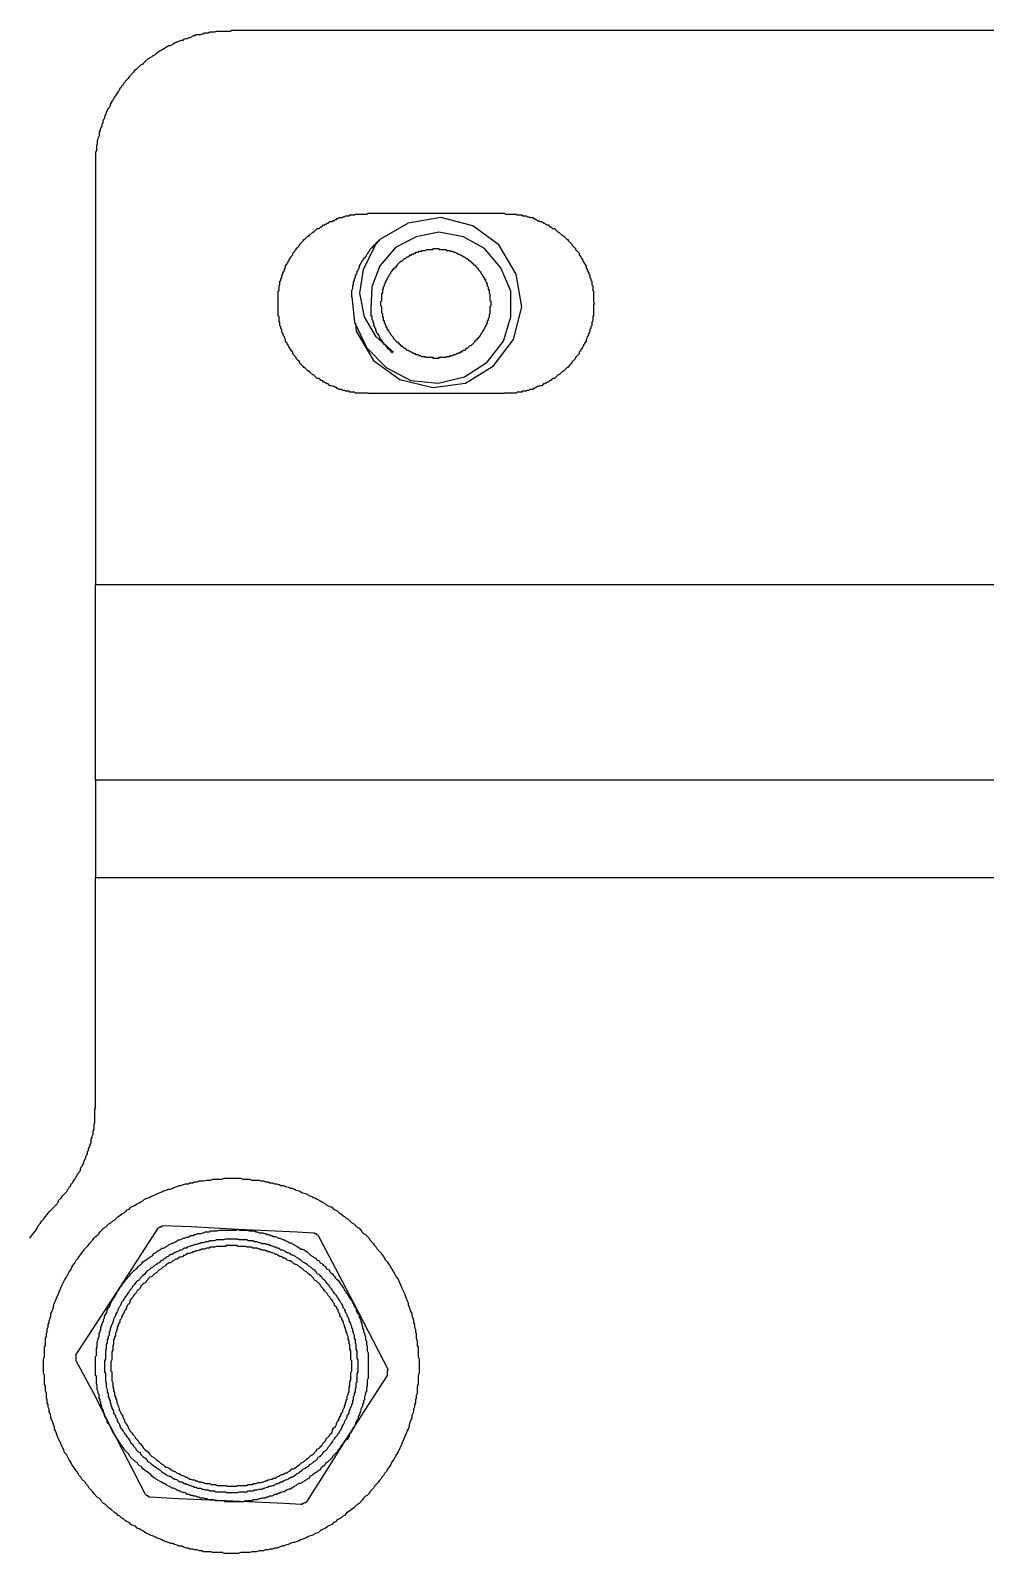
# Model space of a CAD drawing. Header units: inches. Extents: x 0 to 11, y 0.3 to 17.
# Drawn here: x 1.201 to 2.077, y 7.237 to 8.633 of the extents above; entities that cross this region are included whole.
import ezdxf

# ---------------------------------------------------------------- set-up
doc = ezdxf.new("R2010")
doc.units = ezdxf.units.IN
doc.header["$MEASUREMENT"] = 0
doc.layers.add('Layer 1', color=7, linetype='Continuous')

msp = doc.modelspace()

# ---------------------------------------------------------------- linework, layer by layer
at = {"layer": 'Layer 1', "color": 7, "lineweight": 25, "true_color": 0xffffff}
for points in [[(1.3858, 8.6333), (1.3842, 8.6325), (1.3717, 8.6325), (1.37, 8.6317), (1.3658, 8.6317), (1.3642, 8.6308), (1.3608, 8.6308), (1.3592, 8.63), (1.3583, 8.63), (1.3567, 8.6292), (1.3533, 8.6292), (1.3517, 8.6283), (1.3508, 8.6283), (1.3475, 8.6267), (1.3458, 8.6267), (1.345, 8.6258), (1.3433, 8.6258), (1.3417, 8.625), (1.3408, 8.6242), (1.3392, 8.6242), (1.3358, 8.6225), (1.335, 8.6225), (1.3333, 8.6217), (1.3317, 8.6208), (1.3308, 8.62), (1.3292, 8.6192), (1.3275, 8.6192), (1.3267, 8.6183), (1.325, 8.6175), (1.3242, 8.6167), (1.3225, 8.6158), (1.3208, 8.615), (1.32, 8.6142), (1.3183, 8.6133), (1.3175, 8.6125), (1.3158, 8.6117), (1.315, 8.6108), (1.3133, 8.61), (1.3125, 8.6092), (1.3108, 8.6083), (1.31, 8.6075), (1.3083, 8.6067), (1.3058, 8.6042), (1.305, 8.6033), (1.3042, 8.6025), (1.3025, 8.6017), (1.2983, 8.5975), (1.2967, 8.5967), (1.2958, 8.595), (1.2917, 8.5908), (1.2908, 8.5892), (1.29, 8.5883), (1.2867, 8.585), (1.2858, 8.5833), (1.285, 8.5825), (1.2842, 8.5808), (1.2833, 8.58), (1.2825, 8.5783), (1.2817, 8.5775), (1.2808, 8.5758), (1.28, 8.575), (1.2792, 8.5733), (1.2783, 8.5725), (1.2767, 8.5692), (1.2758, 8.5683), (1.275, 8.5667), (1.2742, 8.5658), (1.2742, 8.5642), (1.2733, 8.5625), (1.2725, 8.5617), (1.2708, 8.5583), (1.2708, 8.5575), (1.2692, 8.5542), (1.2692, 8.5525), (1.2683, 8.5517), (1.2675, 8.55), (1.2675, 8.5483), (1.2667, 8.5475), (1.2667, 8.5458), (1.265, 8.5425), (1.265, 8.5417), (1.2642, 8.54), (1.2642, 8.5367), (1.2633, 8.535), (1.2633, 8.5342), (1.2625, 8.5325), (1.2625, 8.5292), (1.2617, 8.5275), (1.2617, 8.5233), (1.2608, 8.5217), (1.2608, 8.5083)], [(2.5108, 8.6333), (1.3858, 8.6333)], [(1.2608, 8.5083), (1.2608, 8.125)], [(1.5108, 8.3008), (1.4992, 8.3008), (1.4983, 8.3017), (1.4942, 8.3017), (1.4933, 8.3025), (1.49, 8.3025), (1.4892, 8.3033), (1.4875, 8.3033), (1.4867, 8.3042), (1.4842, 8.3042), (1.4833, 8.305), (1.4825, 8.305), (1.4817, 8.3058), (1.4808, 8.3058), (1.48, 8.3067), (1.4792, 8.3067), (1.4775, 8.3075), (1.4758, 8.3075), (1.4742, 8.3092), (1.4733, 8.3092), (1.4725, 8.31), (1.4717, 8.31), (1.4708, 8.3108), (1.47, 8.3108), (1.4692, 8.3117), (1.4683, 8.3125), (1.4675, 8.3125), (1.4667, 8.3133), (1.4658, 8.3142), (1.4642, 8.3142), (1.4608, 8.3175), (1.46, 8.3175), (1.4575, 8.32), (1.4567, 8.3208), (1.4558, 8.3208), (1.4525, 8.3242), (1.4517, 8.3242), (1.4517, 8.325), (1.4483, 8.3283), (1.4483, 8.3292), (1.4475, 8.33), (1.4467, 8.3308), (1.445, 8.3325), (1.445, 8.3333), (1.4417, 8.3367), (1.4417, 8.3383), (1.44, 8.34), (1.44, 8.3408), (1.4383, 8.3425), (1.4383, 8.3433), (1.4375, 8.3442), (1.4375, 8.345), (1.4367, 8.3458), (1.4367, 8.3467), (1.4358, 8.3475), (1.435, 8.3483), (1.435, 8.35), (1.4342, 8.3517), (1.4342, 8.3525), (1.4333, 8.3533), (1.4333, 8.3542), (1.4325, 8.355), (1.4325, 8.3558), (1.4317, 8.3567), (1.4317, 8.3592), (1.4308, 8.36), (1.4308, 8.3617), (1.43, 8.3625), (1.43, 8.3658), (1.4292, 8.3667), (1.4292, 8.3708), (1.4283, 8.3717), (1.4283, 8.3942), (1.4292, 8.395), (1.4292, 8.3992), (1.43, 8.4), (1.43, 8.4033), (1.4308, 8.4042), (1.4308, 8.4058), (1.4317, 8.4067), (1.4317, 8.4092), (1.4325, 8.41), (1.4325, 8.4108), (1.4333, 8.4117), (1.4333, 8.4125), (1.4342, 8.4133), (1.4342, 8.4142), (1.435, 8.4158), (1.435, 8.4175), (1.4358, 8.4183), (1.4367, 8.4192), (1.4367, 8.42), (1.4375, 8.4208), (1.4375, 8.4217), (1.4383, 8.4225), (1.4383, 8.4233), (1.44, 8.425), (1.44, 8.4258), (1.4417, 8.4275), (1.4417, 8.4292), (1.445, 8.4325), (1.445, 8.4333), (1.4467, 8.435), (1.4475, 8.4358), (1.4483, 8.4367), (1.4483, 8.4375), (1.4517, 8.4408), (1.4517, 8.4417), (1.4525, 8.4417), (1.4558, 8.445), (1.4567, 8.445), (1.4575, 8.4458), (1.46, 8.4483), (1.4608, 8.4483), (1.4642, 8.4517), (1.4658, 8.4517), (1.4667, 8.4525), (1.4675, 8.4533), (1.4683, 8.4533), (1.47, 8.455), (1.4708, 8.455), (1.4717, 8.4558), (1.4725, 8.4558), (1.4733, 8.4567), (1.4742, 8.4567), (1.475, 8.4575), (1.4758, 8.4583), (1.4775, 8.4583), (1.4792, 8.4592), (1.48, 8.4592), (1.4808, 8.46), (1.4817, 8.46), (1.4825, 8.4608), (1.4833, 8.4608), (1.4842, 8.4617), (1.4867, 8.4617), (1.4875, 8.4625), (1.4892, 8.4625), (1.49, 8.4633), (1.4933, 8.4633), (1.4942, 8.4642), (1.4983, 8.4642), (1.4992, 8.465), (1.5092, 8.465), (1.5108, 8.4658)], [(1.5108, 8.4658), (1.6358, 8.4658)], [(1.6358, 8.4658), (1.6367, 8.465), (1.6467, 8.465), (1.6475, 8.4642), (1.6517, 8.4642), (1.6525, 8.4633), (1.6558, 8.4633), (1.6567, 8.4625), (1.6583, 8.4625), (1.6592, 8.4617), (1.6617, 8.4617), (1.6625, 8.4608), (1.6633, 8.4608), (1.6642, 8.46), (1.665, 8.46), (1.6658, 8.4592), (1.6667, 8.4592), (1.6683, 8.4583), (1.67, 8.4583), (1.6708, 8.4575), (1.6717, 8.4567), (1.6725, 8.4567), (1.6733, 8.4558), (1.6742, 8.4558), (1.675, 8.455), (1.6758, 8.455), (1.6775, 8.4533), (1.6783, 8.4533), (1.68, 8.4517), (1.6817, 8.4517), (1.685, 8.4483), (1.6858, 8.4483), (1.6867, 8.4475), (1.6892, 8.445), (1.69, 8.445), (1.6933, 8.4417), (1.6942, 8.4417), (1.6942, 8.4408), (1.6958, 8.4392), (1.6967, 8.4383), (1.6975, 8.4375), (1.6975, 8.4367), (1.7008, 8.4333), (1.7008, 8.4325), (1.7042, 8.4292), (1.7042, 8.4275), (1.7058, 8.4258), (1.7058, 8.425), (1.7067, 8.4242), (1.7075, 8.4233), (1.7075, 8.4225), (1.7083, 8.4217), (1.7083, 8.4208), (1.7092, 8.42), (1.7092, 8.4192), (1.7108, 8.4175), (1.7108, 8.4158), (1.7117, 8.4142), (1.7117, 8.4133), (1.7125, 8.4125), (1.7125, 8.4117), (1.7133, 8.4108), (1.7133, 8.41), (1.7142, 8.4092), (1.7142, 8.4067), (1.715, 8.4058), (1.715, 8.4042), (1.7158, 8.4033), (1.7158, 8.4), (1.7167, 8.3992), (1.7167, 8.395), (1.7175, 8.3942), (1.7175, 8.3842), (1.7183, 8.3833), (1.7175, 8.3817), (1.7175, 8.3717), (1.7167, 8.3708), (1.7167, 8.3667), (1.7158, 8.3658), (1.7158, 8.3625), (1.715, 8.3617), (1.715, 8.36), (1.7142, 8.3592), (1.7142, 8.3567), (1.7133, 8.3558), (1.7133, 8.355), (1.7125, 8.3542), (1.7125, 8.3533), (1.7117, 8.3525), (1.7117, 8.3517), (1.7108, 8.35), (1.7108, 8.3483), (1.7092, 8.3467), (1.7092, 8.3458), (1.7083, 8.345), (1.7083, 8.3442), (1.7075, 8.3433), (1.7075, 8.3425), (1.7067, 8.3417), (1.7058, 8.3408), (1.7058, 8.34), (1.7042, 8.3383), (1.7042, 8.3367), (1.7008, 8.3333), (1.7008, 8.3325), (1.6975, 8.3292), (1.6975, 8.3283), (1.6967, 8.3275), (1.6958, 8.3267), (1.6942, 8.325), (1.6942, 8.3242), (1.6933, 8.3242), (1.69, 8.3208), (1.6892, 8.3208), (1.6867, 8.3183), (1.6858, 8.3175), (1.685, 8.3175), (1.6817, 8.3142), (1.68, 8.3142), (1.6783, 8.3125), (1.6775, 8.3125), (1.6767, 8.3117), (1.6758, 8.3108), (1.675, 8.3108), (1.6742, 8.31), (1.6733, 8.31), (1.6725, 8.3092), (1.6717, 8.3092), (1.67, 8.3075), (1.6683, 8.3075), (1.6667, 8.3067), (1.6658, 8.3067), (1.665, 8.3058), (1.6642, 8.3058), (1.6633, 8.305), (1.6625, 8.305), (1.6617, 8.3042), (1.6592, 8.3042), (1.6583, 8.3033), (1.6567, 8.3033), (1.6558, 8.3025), (1.6525, 8.3025), (1.6517, 8.3017), (1.6475, 8.3017), (1.6467, 8.3008), (1.6358, 8.3008)], [(1.4992, 8.365), (1.5, 8.3575), (1.5158, 8.3308), (1.54, 8.3133), (1.57, 8.3058), (1.6, 8.31), (1.6258, 8.3258), (1.6442, 8.35), (1.6517, 8.38), (1.6467, 8.41), (1.6308, 8.4367), (1.6067, 8.4542), (1.5775, 8.4617), (1.5475, 8.4567), (1.5217, 8.4417)], [(1.4958, 8.3892), (1.4983, 8.3658), (1.5092, 8.3425), (1.5275, 8.3242), (1.55, 8.3125), (1.575, 8.31), (1.5992, 8.3158), (1.62, 8.3292), (1.635, 8.3483), (1.6417, 8.3708), (1.6417, 8.3942), (1.6325, 8.4158), (1.6175, 8.4333), (1.5983, 8.4442), (1.5758, 8.4483), (1.555, 8.4442), (1.5358, 8.4342), (1.5217, 8.4175), (1.5142, 8.3983), (1.5133, 8.3783)], [(1.4958, 8.3892), (1.4958, 8.395), (1.4967, 8.3967), (1.4967, 8.3992), (1.4975, 8.4), (1.4975, 8.4025), (1.4983, 8.4042), (1.4983, 8.4058), (1.4992, 8.4067), (1.4992, 8.4083), (1.5, 8.4092), (1.5, 8.41), (1.5008, 8.4108), (1.5008, 8.4125), (1.5017, 8.4133), (1.5017, 8.4142), (1.5025, 8.415), (1.5025, 8.4167), (1.5033, 8.4175), (1.5033, 8.4183), (1.5042, 8.4192), (1.5042, 8.42), (1.505, 8.4208), (1.505, 8.4217), (1.5067, 8.4233), (1.5067, 8.4242), (1.5083, 8.4258), (1.5092, 8.4267), (1.5092, 8.4275), (1.5108, 8.4292), (1.5108, 8.43), (1.5125, 8.4317), (1.5125, 8.4325), (1.5142, 8.4342), (1.515, 8.4342), (1.515, 8.435), (1.5167, 8.4367), (1.5175, 8.4375), (1.5192, 8.4392), (1.52, 8.44), (1.5208, 8.4408), (1.5217, 8.4408)], [(1.5342, 8.3383), (1.5183, 8.3525), (1.5075, 8.3708), (1.5033, 8.3925), (1.5067, 8.4142), (1.5175, 8.4367), (1.5217, 8.4417)], [(1.5708, 8.3333), (1.5633, 8.3333), (1.5633, 8.3342), (1.56, 8.3342), (1.5592, 8.335), (1.5575, 8.335), (1.5567, 8.3358), (1.555, 8.3358), (1.5542, 8.3367), (1.5533, 8.3367), (1.5525, 8.3375), (1.5517, 8.3375), (1.5508, 8.3383), (1.55, 8.3383), (1.5492, 8.3392), (1.5483, 8.3392), (1.5475, 8.34), (1.5467, 8.34), (1.545, 8.3417), (1.5442, 8.3417), (1.5425, 8.3433), (1.5417, 8.3433), (1.5417, 8.3442), (1.5408, 8.3442), (1.5408, 8.345), (1.54, 8.345), (1.54, 8.3458), (1.5392, 8.3458), (1.5392, 8.3467), (1.5383, 8.3467), (1.5383, 8.3475), (1.5375, 8.3475), (1.5342, 8.3508), (1.5342, 8.3517), (1.5325, 8.3533), (1.5317, 8.3542), (1.5317, 8.355), (1.53, 8.3567), (1.53, 8.3575), (1.5292, 8.3583), (1.5292, 8.3592), (1.5283, 8.3592), (1.5283, 8.3608), (1.5275, 8.3608), (1.5275, 8.3625), (1.5267, 8.3633), (1.5267, 8.3642), (1.5258, 8.365), (1.5258, 8.3667), (1.525, 8.3675), (1.525, 8.37), (1.5242, 8.37), (1.5242, 8.3733), (1.5233, 8.3742), (1.5233, 8.38), (1.5225, 8.3808), (1.5225, 8.385), (1.5233, 8.3858), (1.5233, 8.3925), (1.5242, 8.3925), (1.5242, 8.3958), (1.525, 8.3967), (1.525, 8.3983), (1.5258, 8.3992), (1.5258, 8.4008), (1.5267, 8.4017), (1.5267, 8.4025), (1.5275, 8.4033), (1.5275, 8.4042), (1.5283, 8.405), (1.5283, 8.4058), (1.5292, 8.4067), (1.5292, 8.4075), (1.53, 8.4083), (1.53, 8.4092), (1.5317, 8.4108), (1.5317, 8.4117), (1.5333, 8.4133), (1.5333, 8.4142), (1.5342, 8.4142), (1.5342, 8.415), (1.535, 8.415), (1.535, 8.4158), (1.5358, 8.4158), (1.5358, 8.4167), (1.5367, 8.4167), (1.5367, 8.4175), (1.5375, 8.4175), (1.5375, 8.4183), (1.54, 8.4208), (1.5408, 8.4217), (1.5417, 8.4217), (1.5442, 8.4242), (1.545, 8.4242), (1.5467, 8.4258), (1.5475, 8.4258), (1.5483, 8.4267), (1.5492, 8.4267), (1.5492, 8.4275), (1.5508, 8.4275), (1.5508, 8.4283), (1.5525, 8.4283), (1.5533, 8.4292), (1.5542, 8.4292), (1.555, 8.43), (1.5567, 8.43), (1.5575, 8.4308), (1.56, 8.4308), (1.56, 8.4317), (1.5633, 8.4317), (1.5642, 8.4325), (1.57, 8.4325), (1.5708, 8.4333), (1.5758, 8.4333), (1.5758, 8.4325), (1.5825, 8.4325), (1.5825, 8.4317), (1.5858, 8.4317), (1.5867, 8.4308), (1.5883, 8.4308), (1.5892, 8.43), (1.5908, 8.43), (1.5917, 8.4292), (1.5925, 8.4292), (1.5933, 8.4283), (1.5942, 8.4283), (1.595, 8.4275), (1.5958, 8.4275), (1.5967, 8.4267), (1.5975, 8.4267), (1.5983, 8.4258), (1.5992, 8.4258), (1.6008, 8.4242), (1.6017, 8.4242), (1.6025, 8.4233), (1.6033, 8.4225), (1.6042, 8.4225), (1.6042, 8.4217), (1.605, 8.4217), (1.605, 8.4208), (1.6058, 8.4208), (1.6058, 8.42), (1.6067, 8.42), (1.6067, 8.4192), (1.6075, 8.4192), (1.6075, 8.4183), (1.6083, 8.4183), (1.61, 8.4167), (1.6108, 8.4158), (1.6117, 8.415), (1.6117, 8.4142), (1.6125, 8.4133), (1.6133, 8.4125), (1.6142, 8.4117), (1.6142, 8.4108), (1.6158, 8.4092), (1.6158, 8.4083), (1.6167, 8.4075), (1.6167, 8.4067), (1.6175, 8.4067), (1.6175, 8.405), (1.6183, 8.405), (1.6183, 8.4033), (1.6192, 8.4025), (1.6192, 8.4017), (1.62, 8.4008), (1.62, 8.3992), (1.6208, 8.3983), (1.6208, 8.3958), (1.6217, 8.3958), (1.6217, 8.3925), (1.6225, 8.3917), (1.6225, 8.3858), (1.6233, 8.385), (1.6233, 8.3808), (1.6225, 8.38), (1.6225, 8.3733), (1.6217, 8.3733), (1.6217, 8.37), (1.6208, 8.3692), (1.6208, 8.3675), (1.62, 8.3667), (1.62, 8.365), (1.6192, 8.3642), (1.6192, 8.3633), (1.6183, 8.3625), (1.6183, 8.3617), (1.6175, 8.3608), (1.6175, 8.36), (1.6167, 8.3592), (1.6167, 8.3583), (1.6158, 8.3575), (1.6158, 8.3567), (1.6142, 8.355), (1.6142, 8.3542), (1.6133, 8.3533), (1.6125, 8.3525), (1.6125, 8.3517), (1.6117, 8.3517), (1.6117, 8.3508), (1.6108, 8.3508), (1.6108, 8.35), (1.61, 8.35), (1.61, 8.3492), (1.6092, 8.3492), (1.6092, 8.3483), (1.6083, 8.3483), (1.6083, 8.3475), (1.605, 8.3442), (1.6042, 8.3442), (1.6033, 8.3433), (1.6025, 8.3425), (1.6017, 8.3417), (1.6008, 8.3417), (1.5992, 8.34), (1.5983, 8.34), (1.5975, 8.3392), (1.5967, 8.3392), (1.5967, 8.3383), (1.595, 8.3383), (1.595, 8.3375), (1.5933, 8.3375), (1.5925, 8.3367), (1.5917, 8.3367), (1.5908, 8.3358), (1.5892, 8.3358), (1.5883, 8.335), (1.5858, 8.335), (1.5858, 8.3342), (1.5825, 8.3342), (1.5817, 8.3333), (1.5758, 8.3333), (1.575, 8.3325), (1.5708, 8.3325), (1.57, 8.3333)], [(1.5133, 8.3783), (1.5133, 8.3717), (1.5142, 8.3717), (1.5142, 8.3683), (1.515, 8.3675), (1.515, 8.3658), (1.5158, 8.365), (1.5158, 8.3625), (1.5167, 8.3625), (1.5167, 8.3608), (1.5175, 8.36), (1.5175, 8.3583), (1.5183, 8.3583), (1.5183, 8.3567), (1.5192, 8.3558), (1.5192, 8.355), (1.52, 8.355), (1.52, 8.3542), (1.5208, 8.3533), (1.5208, 8.3525), (1.5217, 8.3517), (1.5217, 8.3508), (1.5233, 8.3492), (1.5233, 8.3483), (1.525, 8.3467), (1.525, 8.3458), (1.5258, 8.3458), (1.5267, 8.345), (1.5267, 8.3442), (1.5283, 8.3425), (1.5283, 8.3417), (1.5292, 8.3417), (1.53, 8.3408), (1.5333, 8.3375)], [(1.5108, 8.3008), (1.6358, 8.3008)], [(2.6358, 8.125), (1.2608, 8.125)], [(1.2608, 7.9458), (1.2608, 8.125)], [(2.6358, 7.9458), (1.2608, 7.9458)], [(1.2608, 7.9458), (1.2608, 7.8567)], [(1.2608, 7.8567), (2.6667, 7.8567)], [(1.2608, 7.6458), (1.2608, 7.8567)], [(1.2608, 7.6458), (1.26, 7.6442), (1.26, 7.6317), (1.2592, 7.63), (1.2592, 7.6258), (1.2583, 7.6242), (1.2583, 7.6208), (1.2575, 7.6192), (1.2575, 7.6183), (1.2567, 7.6167), (1.2567, 7.6133), (1.2558, 7.6117), (1.2558, 7.6108), (1.2542, 7.6075), (1.2542, 7.6058), (1.2533, 7.605), (1.2533, 7.6033), (1.2525, 7.6017), (1.2517, 7.6008), (1.2517, 7.5992), (1.25, 7.5958), (1.25, 7.595), (1.2483, 7.5917), (1.2475, 7.5908), (1.2467, 7.5892), (1.2467, 7.5875), (1.2458, 7.5867), (1.245, 7.585), (1.2442, 7.5842), (1.2425, 7.5808), (1.2417, 7.58), (1.2408, 7.5783), (1.24, 7.5775), (1.2392, 7.5758), (1.2383, 7.575), (1.2375, 7.5733), (1.2367, 7.5725), (1.2358, 7.5708), (1.235, 7.57), (1.2342, 7.5683), (1.23, 7.5642), (1.2292, 7.5625), (1.2283, 7.5617), (1.2267, 7.56), (1.2267, 7.5592)], [(1.3775, 7.2375), (1.3683, 7.2375), (1.3667, 7.2383), (1.36, 7.2383), (1.3583, 7.2392), (1.3558, 7.2392), (1.3542, 7.24), (1.3517, 7.24), (1.35, 7.2408), (1.3475, 7.2408), (1.3458, 7.2417), (1.3442, 7.2417), (1.3417, 7.2425), (1.34, 7.2433), (1.3375, 7.2433), (1.3358, 7.2442), (1.3333, 7.245), (1.3317, 7.2458), (1.33, 7.2458), (1.3275, 7.2467), (1.3258, 7.2475), (1.3233, 7.2483), (1.3217, 7.2492), (1.32, 7.25), (1.3175, 7.2508), (1.3158, 7.2517), (1.3142, 7.2525), (1.3117, 7.2533), (1.31, 7.2542), (1.3067, 7.2558), (1.3042, 7.2575), (1.3025, 7.2583), (1.3008, 7.2592), (1.2992, 7.26), (1.2975, 7.2617), (1.295, 7.2625), (1.2933, 7.2633), (1.2917, 7.265), (1.29, 7.2658), (1.2883, 7.2667), (1.2867, 7.2683), (1.285, 7.2692), (1.2833, 7.2708), (1.2817, 7.2717), (1.28, 7.2733), (1.2783, 7.2742), (1.275, 7.2775), (1.2733, 7.2783), (1.27, 7.2817), (1.2683, 7.2825), (1.2667, 7.2842), (1.2658, 7.2858), (1.2642, 7.2875), (1.2625, 7.2883), (1.2592, 7.2917), (1.2583, 7.2933), (1.255, 7.2967), (1.2542, 7.2983), (1.2525, 7.3), (1.2517, 7.3017), (1.2483, 7.305), (1.2475, 7.3067), (1.2458, 7.3083), (1.2442, 7.3117), (1.2425, 7.3133), (1.2417, 7.315), (1.24, 7.3167), (1.2383, 7.32), (1.2367, 7.3225), (1.2342, 7.3275), (1.2325, 7.3292), (1.2317, 7.3317), (1.23, 7.335), (1.2292, 7.3375), (1.2267, 7.3425), (1.2258, 7.345), (1.225, 7.3467), (1.2242, 7.3492), (1.2233, 7.3508), (1.2233, 7.3525), (1.2225, 7.355), (1.2217, 7.3567), (1.2208, 7.3592), (1.22, 7.3608), (1.22, 7.3625), (1.2192, 7.365), (1.2183, 7.3667), (1.2183, 7.3692), (1.2175, 7.3708), (1.2175, 7.3733), (1.2167, 7.375), (1.2167, 7.3775), (1.2158, 7.3792), (1.2158, 7.3833), (1.215, 7.3858), (1.215, 7.39), (1.2142, 7.3917), (1.2142, 7.4), (1.2133, 7.4025), (1.2133, 7.415), (1.2142, 7.4175), (1.2142, 7.4258), (1.215, 7.4275), (1.215, 7.4342), (1.2158, 7.4358), (1.2158, 7.4383), (1.2167, 7.44), (1.2167, 7.4425), (1.2175, 7.4442), (1.2175, 7.4467), (1.2183, 7.4483), (1.2183, 7.45), (1.2192, 7.4525), (1.22, 7.4542), (1.22, 7.4567), (1.2208, 7.4583), (1.2217, 7.4608), (1.2225, 7.4625), (1.2225, 7.4642), (1.2233, 7.4667), (1.2242, 7.4683), (1.225, 7.4708), (1.2267, 7.4742), (1.2275, 7.4767), (1.2292, 7.48), (1.23, 7.4825), (1.2325, 7.4875), (1.2342, 7.49), (1.2367, 7.495), (1.2383, 7.4967), (1.2392, 7.4992), (1.24, 7.5008), (1.2417, 7.5025), (1.2433, 7.5058), (1.245, 7.5075), (1.2458, 7.5092), (1.2475, 7.5108), (1.2483, 7.5125), (1.25, 7.5142), (1.2508, 7.5158), (1.2542, 7.5192), (1.255, 7.5208), (1.2583, 7.5242), (1.2592, 7.5258), (1.2608, 7.5275), (1.2625, 7.5283), (1.2642, 7.53), (1.265, 7.5317), (1.2683, 7.535), (1.27, 7.5358), (1.2733, 7.5392), (1.275, 7.54), (1.2767, 7.5417), (1.2783, 7.5425), (1.28, 7.5442), (1.2817, 7.5458), (1.2833, 7.5467), (1.285, 7.5483), (1.2883, 7.55), (1.29, 7.5517), (1.2917, 7.5525), (1.2933, 7.5542), (1.2967, 7.5558), (1.2992, 7.5575), (1.3008, 7.5583), (1.3025, 7.5592), (1.3042, 7.56), (1.3058, 7.5617), (1.3083, 7.5625), (1.31, 7.5633), (1.3117, 7.5642), (1.3142, 7.565), (1.3192, 7.5675), (1.3217, 7.5683), (1.3233, 7.5692), (1.3258, 7.57), (1.3275, 7.5708), (1.3292, 7.5708), (1.3317, 7.5717), (1.3333, 7.5725), (1.3358, 7.5733), (1.3375, 7.5742), (1.3392, 7.5742), (1.3417, 7.575), (1.3433, 7.5758), (1.3458, 7.5758), (1.3475, 7.5767), (1.35, 7.5767), (1.3517, 7.5775), (1.3542, 7.5775), (1.3558, 7.5783), (1.36, 7.5783), (1.3625, 7.5792), (1.3667, 7.5792), (1.3683, 7.58), (1.3767, 7.58), (1.3792, 7.5808), (1.3942, 7.5808), (1.3958, 7.58), (1.4025, 7.58), (1.4042, 7.5792), (1.4108, 7.5792), (1.4125, 7.5783), (1.415, 7.5783), (1.4167, 7.5775), (1.4192, 7.5775), (1.4208, 7.5767), (1.4233, 7.5767), (1.425, 7.5758), (1.4267, 7.5758), (1.4292, 7.575), (1.4308, 7.5742), (1.4333, 7.5742), (1.435, 7.5733), (1.4375, 7.5725), (1.4392, 7.5717), (1.4408, 7.5717), (1.4433, 7.5708), (1.445, 7.57), (1.4475, 7.5692), (1.4508, 7.5675), (1.4533, 7.5667), (1.4567, 7.565), (1.4592, 7.5642), (1.4608, 7.5633), (1.4625, 7.5625), (1.4642, 7.5617), (1.4667, 7.56), (1.4683, 7.5592), (1.4717, 7.5575), (1.4733, 7.5558), (1.4758, 7.555), (1.4775, 7.5542), (1.4792, 7.5525), (1.4825, 7.5508), (1.4842, 7.5492), (1.4858, 7.5483), (1.4875, 7.5467), (1.4892, 7.5458), (1.4908, 7.5442), (1.4925, 7.5433), (1.4942, 7.5417), (1.4958, 7.54), (1.4975, 7.5392), (1.5008, 7.5358), (1.5025, 7.535), (1.5042, 7.5333), (1.505, 7.5317), (1.5067, 7.53), (1.5083, 7.5292), (1.5117, 7.5258), (1.5125, 7.5242), (1.5158, 7.5208), (1.5167, 7.5192), (1.5183, 7.5175), (1.5192, 7.5158), (1.5225, 7.5125), (1.5233, 7.5108), (1.525, 7.5092), (1.5267, 7.5058), (1.5283, 7.5042), (1.5292, 7.5025), (1.5308, 7.5008), (1.5325, 7.4975), (1.5342, 7.495), (1.5367, 7.49), (1.5383, 7.4883), (1.5392, 7.4858), (1.5408, 7.4825), (1.5417, 7.48), (1.5442, 7.475), (1.545, 7.4725), (1.5458, 7.4708), (1.5467, 7.4683), (1.5475, 7.4667), (1.5475, 7.465), (1.5483, 7.4625), (1.5492, 7.4608), (1.55, 7.4583), (1.5508, 7.4567), (1.5508, 7.455), (1.5517, 7.4525), (1.5525, 7.4508), (1.5525, 7.4483), (1.5533, 7.4467), (1.5533, 7.4442), (1.5542, 7.4425), (1.5542, 7.44), (1.555, 7.4383), (1.555, 7.4342), (1.5558, 7.4317), (1.5558, 7.4275), (1.5567, 7.4258), (1.5567, 7.4175), (1.5575, 7.415), (1.5575, 7.4025), (1.5567, 7.4), (1.5567, 7.3917), (1.5558, 7.39), (1.5558, 7.3833), (1.555, 7.3817), (1.555, 7.3792), (1.5542, 7.3775), (1.5542, 7.375), (1.5533, 7.3733), (1.5533, 7.3708), (1.5525, 7.3692), (1.5525, 7.3675), (1.5517, 7.365), (1.5508, 7.3633), (1.5508, 7.3608), (1.55, 7.3592), (1.5492, 7.3567), (1.5483, 7.355), (1.5483, 7.3533), (1.5475, 7.3508), (1.5467, 7.3492), (1.5458, 7.3467), (1.5442, 7.3433), (1.5433, 7.3408), (1.5417, 7.3375), (1.5408, 7.335), (1.54, 7.3333), (1.5383, 7.33), (1.5367, 7.3275), (1.5342, 7.3225), (1.5325, 7.3208), (1.5317, 7.3183), (1.5308, 7.3167), (1.5292, 7.315), (1.5275, 7.3117), (1.5258, 7.31), (1.525, 7.3083), (1.5233, 7.3067), (1.5225, 7.305), (1.5208, 7.3033), (1.52, 7.3017), (1.5167, 7.2983), (1.5158, 7.2967), (1.5125, 7.2933), (1.5117, 7.2917), (1.51, 7.29), (1.5083, 7.2892), (1.5067, 7.2875), (1.5058, 7.2858), (1.5025, 7.2825), (1.5008, 7.2817), (1.4975, 7.2783), (1.4958, 7.2775), (1.4942, 7.2758), (1.4925, 7.275), (1.4908, 7.2733), (1.4892, 7.2717), (1.4875, 7.2708), (1.4858, 7.2692), (1.4825, 7.2675), (1.4808, 7.2658), (1.4792, 7.265), (1.4775, 7.2633), (1.4742, 7.2617), (1.4717, 7.26), (1.4683, 7.2583), (1.4667, 7.2575), (1.465, 7.2558), (1.4625, 7.255), (1.4592, 7.2533), (1.4567, 7.2525), (1.455, 7.2517), (1.4533, 7.2508), (1.4517, 7.25), (1.4492, 7.2492), (1.4475, 7.2483), (1.445, 7.2475), (1.4433, 7.2467), (1.4417, 7.2467), (1.4392, 7.2458), (1.4375, 7.245), (1.435, 7.2442), (1.4333, 7.2433), (1.4317, 7.2433), (1.4292, 7.2425), (1.4275, 7.2417), (1.425, 7.2417), (1.4233, 7.2408), (1.4208, 7.2408), (1.4192, 7.24), (1.4167, 7.24), (1.415, 7.2392), (1.4108, 7.2392), (1.4083, 7.2383), (1.4042, 7.2383), (1.4025, 7.2375), (1.3942, 7.2375), (1.3917, 7.2367), (1.3792, 7.2367), (1.3767, 7.2375)], [(1.2008, 7.5258), (1.2042, 7.5308), (1.2058, 7.5325), (1.2075, 7.535), (1.2083, 7.5375), (1.21, 7.5392), (1.2117, 7.5417), (1.2133, 7.5433), (1.215, 7.5458), (1.2167, 7.5475), (1.2183, 7.55), (1.2258, 7.5575), (1.2267, 7.5592)], [(1.2808, 7.4767), (1.3, 7.5067), (1.3183, 7.535), (1.3192, 7.5358), (1.32, 7.5358), (1.3208, 7.5367), (1.3217, 7.5367), (1.3225, 7.5375), (1.3483, 7.5367), (1.3917, 7.5342)], [(1.2808, 7.4767), (1.2817, 7.4775), (1.2825, 7.4792), (1.2833, 7.48), (1.2842, 7.4817), (1.285, 7.4825), (1.2858, 7.4842), (1.2875, 7.4858), (1.2883, 7.4875), (1.2925, 7.4917), (1.2933, 7.4933), (1.2975, 7.4975), (1.2992, 7.4983), (1.3, 7.5), (1.3008, 7.5008), (1.3025, 7.5017), (1.3033, 7.5025), (1.3042, 7.5042), (1.3058, 7.505), (1.3067, 7.5058), (1.3083, 7.5067), (1.3092, 7.5075), (1.3108, 7.5083), (1.3117, 7.5092), (1.3133, 7.51), (1.3142, 7.5117), (1.3158, 7.5125), (1.3167, 7.5133), (1.3183, 7.5142), (1.3192, 7.515), (1.3208, 7.5158), (1.3217, 7.5167), (1.3233, 7.5167), (1.325, 7.5175), (1.3258, 7.5183), (1.3275, 7.5192), (1.3283, 7.52), (1.33, 7.5208), (1.3317, 7.5217), (1.3325, 7.5217), (1.3342, 7.5225), (1.3358, 7.5233), (1.3367, 7.5242), (1.3383, 7.5242), (1.3417, 7.5258), (1.3425, 7.5258), (1.3442, 7.5267), (1.3458, 7.5267), (1.3467, 7.5275), (1.3483, 7.5283), (1.35, 7.5283), (1.3517, 7.5292), (1.3533, 7.5292), (1.3542, 7.53), (1.3575, 7.53), (1.3592, 7.5308), (1.36, 7.5308), (1.3617, 7.5317), (1.365, 7.5317), (1.3667, 7.5325), (1.3725, 7.5325), (1.3742, 7.5333), (1.3908, 7.5333)], [(1.3917, 7.5342), (1.4458, 7.5317), (1.4608, 7.5308)], [(1.3917, 7.5342), (1.3925, 7.5333), (1.4008, 7.5333), (1.4017, 7.5325), (1.4067, 7.5325), (1.4083, 7.5317), (1.4092, 7.5317), (1.4108, 7.5308), (1.4142, 7.5308), (1.4158, 7.53), (1.4167, 7.53), (1.4183, 7.5292), (1.42, 7.5292), (1.4217, 7.5283), (1.4225, 7.5283), (1.4242, 7.5275), (1.4258, 7.5275), (1.4275, 7.5267), (1.4283, 7.5258), (1.43, 7.5258), (1.4333, 7.5242), (1.4342, 7.5242), (1.4358, 7.5233), (1.4375, 7.5225), (1.4383, 7.5217), (1.44, 7.5217), (1.4417, 7.5208), (1.4425, 7.52), (1.4458, 7.5183), (1.4467, 7.5175), (1.4483, 7.5167), (1.4492, 7.5158), (1.4508, 7.5158), (1.4525, 7.515), (1.4533, 7.5142), (1.455, 7.5133), (1.4583, 7.51), (1.46, 7.5092), (1.4608, 7.5083), (1.4625, 7.5075), (1.4642, 7.5058), (1.4658, 7.505), (1.4667, 7.5033), (1.4683, 7.5025), (1.4692, 7.5017), (1.47, 7.5008), (1.4717, 7.5), (1.4725, 7.4983), (1.4733, 7.4975), (1.475, 7.4967), (1.4758, 7.495), (1.4767, 7.4942), (1.4783, 7.4933), (1.4792, 7.4917), (1.48, 7.4908), (1.4808, 7.4892), (1.4817, 7.4883), (1.4833, 7.4875), (1.4842, 7.4858), (1.485, 7.485), (1.4858, 7.4833), (1.4867, 7.4825), (1.4875, 7.4808), (1.4883, 7.48), (1.4892, 7.4783), (1.49, 7.4775), (1.4908, 7.4758), (1.4917, 7.475), (1.4933, 7.4717), (1.4942, 7.4708), (1.495, 7.4692), (1.4958, 7.4683), (1.4967, 7.4667), (1.4967, 7.4658)], [(1.4608, 7.5308), (1.4617, 7.5308), (1.4617, 7.53), (1.4633, 7.53), (1.4633, 7.5292), (1.4642, 7.5292), (1.465, 7.5283)], [(1.465, 7.5283), (1.4975, 7.4667)], [(1.3917, 7.525), (1.38, 7.525), (1.3783, 7.5242), (1.3717, 7.5242), (1.37, 7.5233), (1.3658, 7.5233), (1.3642, 7.5225), (1.3617, 7.5225), (1.36, 7.5217), (1.3575, 7.5217), (1.3558, 7.5208), (1.355, 7.5208), (1.3533, 7.52), (1.3517, 7.52), (1.3508, 7.5192), (1.3492, 7.5192), (1.3475, 7.5183), (1.3467, 7.5183), (1.345, 7.5175), (1.3442, 7.5167), (1.3425, 7.5167), (1.3408, 7.5158), (1.34, 7.515), (1.3383, 7.515), (1.3375, 7.5142), (1.3358, 7.5133), (1.335, 7.5133), (1.3333, 7.5125), (1.3325, 7.5117), (1.3308, 7.5108), (1.33, 7.5108), (1.3283, 7.51), (1.3275, 7.5092), (1.3258, 7.5083), (1.325, 7.5075), (1.3233, 7.5067), (1.3225, 7.5058), (1.3208, 7.505), (1.3192, 7.5033), (1.3175, 7.5025), (1.3167, 7.5017), (1.315, 7.5008), (1.3142, 7.5), (1.3133, 7.4992), (1.3117, 7.4983), (1.3108, 7.4975), (1.31, 7.4967), (1.3083, 7.4958), (1.3067, 7.4942), (1.3058, 7.4925), (1.3042, 7.4917), (1.3017, 7.4892), (1.3008, 7.4875), (1.2992, 7.4867), (1.2975, 7.485), (1.2967, 7.4833), (1.295, 7.4817), (1.2942, 7.48), (1.2933, 7.4792), (1.2925, 7.4783), (1.2917, 7.4767), (1.2908, 7.4758), (1.29, 7.4742), (1.2883, 7.4725), (1.2875, 7.4708), (1.2867, 7.47), (1.2858, 7.4683), (1.285, 7.4675), (1.2842, 7.4658), (1.2842, 7.465), (1.2833, 7.4633), (1.2825, 7.4625), (1.2817, 7.4608), (1.2817, 7.46), (1.2808, 7.4583), (1.28, 7.4575), (1.2792, 7.4558), (1.2792, 7.4542), (1.2783, 7.4533), (1.2775, 7.4517), (1.2775, 7.4508), (1.2767, 7.4492), (1.2767, 7.4483), (1.275, 7.445), (1.275, 7.4442), (1.2742, 7.4425), (1.2742, 7.4408), (1.2733, 7.44), (1.2733, 7.4367), (1.2725, 7.4358), (1.2725, 7.4342), (1.2717, 7.4325), (1.2717, 7.43), (1.2708, 7.4283), (1.2708, 7.4242), (1.27, 7.4233), (1.27, 7.415), (1.2692, 7.4133), (1.2692, 7.4033), (1.27, 7.4017), (1.27, 7.395), (1.2708, 7.3933), (1.2708, 7.3892), (1.2717, 7.3875), (1.2717, 7.385), (1.2725, 7.3833), (1.2725, 7.3808), (1.2733, 7.3792), (1.2733, 7.3783), (1.2742, 7.3767), (1.2742, 7.375), (1.275, 7.3742), (1.275, 7.3725), (1.2758, 7.3708), (1.2758, 7.37), (1.2767, 7.3683), (1.2775, 7.3675), (1.2775, 7.3658), (1.2783, 7.3642), (1.2792, 7.3633), (1.2792, 7.3617), (1.28, 7.3608), (1.2808, 7.3592), (1.2808, 7.3583), (1.2817, 7.3567), (1.2825, 7.3558), (1.2833, 7.3542), (1.2833, 7.3533), (1.2842, 7.3517), (1.285, 7.3508), (1.2858, 7.3492), (1.2867, 7.3483), (1.2875, 7.3467), (1.2883, 7.3458), (1.2892, 7.3442), (1.29, 7.3433), (1.2908, 7.3425), (1.2917, 7.3408), (1.2925, 7.34), (1.2933, 7.3383), (1.295, 7.3367), (1.2958, 7.335), (1.2967, 7.3342), (1.2975, 7.3333), (1.2983, 7.3317), (1.3, 7.33), (1.3017, 7.3292), (1.3025, 7.3275), (1.305, 7.325), (1.3067, 7.3242), (1.3075, 7.3225), (1.3092, 7.3208), (1.3108, 7.32), (1.3117, 7.3192), (1.3125, 7.3183), (1.3142, 7.3175), (1.3158, 7.3158), (1.3175, 7.315), (1.3183, 7.3142), (1.32, 7.3133), (1.3208, 7.3125), (1.3217, 7.3117), (1.3233, 7.3108), (1.3242, 7.31), (1.3258, 7.3092), (1.3267, 7.3083), (1.3283, 7.3075), (1.3292, 7.3075), (1.3308, 7.3067), (1.3317, 7.3058), (1.3333, 7.305), (1.3342, 7.305), (1.3358, 7.3042), (1.3367, 7.3033), (1.3383, 7.3025), (1.34, 7.3025), (1.3408, 7.3017), (1.3425, 7.3008), (1.3433, 7.3008), (1.345, 7.3), (1.3458, 7.3), (1.3492, 7.2983), (1.35, 7.2983), (1.3517, 7.2975), (1.3533, 7.2975), (1.3542, 7.2967), (1.3575, 7.2967), (1.3583, 7.2958), (1.36, 7.2958), (1.3617, 7.295), (1.3642, 7.295), (1.3658, 7.2942), (1.37, 7.2942), (1.3708, 7.2933), (1.38, 7.2933), (1.3808, 7.2925), (1.3908, 7.2925), (1.3925, 7.2933), (1.3992, 7.2933), (1.4008, 7.2942), (1.405, 7.2942), (1.4067, 7.295), (1.4092, 7.295), (1.4108, 7.2958), (1.4133, 7.2958), (1.415, 7.2967), (1.4158, 7.2967), (1.4175, 7.2975), (1.4192, 7.2975), (1.42, 7.2983), (1.4217, 7.2983), (1.4233, 7.2992), (1.4242, 7.2992), (1.4258, 7.3), (1.4267, 7.3008), (1.4283, 7.3008), (1.43, 7.3017), (1.4308, 7.3025), (1.4325, 7.3025), (1.4333, 7.3033), (1.435, 7.3042), (1.4358, 7.3042), (1.4375, 7.305), (1.4383, 7.3058), (1.44, 7.3067), (1.4408, 7.3067), (1.4425, 7.3075), (1.4433, 7.3083), (1.445, 7.3092), (1.4458, 7.31), (1.4475, 7.3108), (1.4483, 7.3117), (1.45, 7.3125), (1.4508, 7.3133), (1.4517, 7.3142), (1.4533, 7.315), (1.4542, 7.3158), (1.4558, 7.3167), (1.4567, 7.3175), (1.4575, 7.3183), (1.4592, 7.3192), (1.4608, 7.3208), (1.4625, 7.3217), (1.4642, 7.3233), (1.465, 7.325), (1.4667, 7.3258), (1.4675, 7.3267), (1.4692, 7.3283), (1.47, 7.33), (1.4717, 7.3308), (1.4733, 7.3325), (1.4742, 7.3342), (1.475, 7.335), (1.4758, 7.3358), (1.4767, 7.3375), (1.4775, 7.3383), (1.4783, 7.3392), (1.4792, 7.3408), (1.48, 7.3417), (1.4808, 7.3433), (1.4825, 7.345), (1.4833, 7.3467), (1.4842, 7.3475), (1.485, 7.3492), (1.4858, 7.35), (1.4867, 7.3517), (1.4867, 7.3525), (1.4875, 7.3542), (1.4883, 7.355), (1.4892, 7.3567), (1.4892, 7.3575), (1.49, 7.3592), (1.4908, 7.36), (1.4917, 7.3617), (1.4917, 7.3633), (1.4925, 7.3642), (1.4933, 7.3658), (1.4933, 7.3667), (1.4942, 7.3683), (1.4942, 7.3692), (1.4958, 7.3725), (1.4958, 7.3733), (1.4967, 7.375), (1.4967, 7.3767), (1.4975, 7.3775), (1.4975, 7.3808), (1.4983, 7.3817), (1.4983, 7.3833), (1.4992, 7.385), (1.4992, 7.3875), (1.5, 7.3892), (1.5, 7.3933), (1.5008, 7.3942), (1.5008, 7.4017), (1.5017, 7.4033), (1.5017, 7.4142), (1.5008, 7.4158), (1.5008, 7.4225), (1.5, 7.4242), (1.5, 7.4283), (1.4992, 7.43), (1.4992, 7.4325), (1.4983, 7.4342), (1.4983, 7.4367), (1.4975, 7.4383), (1.4975, 7.4392), (1.4967, 7.4408), (1.4967, 7.4425), (1.4958, 7.4433), (1.4958, 7.445), (1.495, 7.4467), (1.495, 7.4475), (1.4942, 7.4492), (1.4933, 7.45), (1.4933, 7.4517), (1.4925, 7.4533), (1.4917, 7.4542), (1.4917, 7.4558), (1.4908, 7.4567), (1.49, 7.4583), (1.49, 7.4592), (1.4892, 7.4608), (1.4883, 7.4617), (1.4875, 7.4633), (1.4875, 7.4642), (1.4867, 7.4658), (1.4858, 7.4667), (1.485, 7.4683), (1.4842, 7.4692), (1.4833, 7.4708), (1.4825, 7.4717), (1.4817, 7.4733), (1.48, 7.475), (1.4792, 7.4767), (1.4783, 7.4775), (1.4775, 7.4792), (1.4767, 7.48), (1.4758, 7.4808), (1.475, 7.4825), (1.4733, 7.4842), (1.4725, 7.4858), (1.4708, 7.4875), (1.4692, 7.4883), (1.4683, 7.49), (1.4675, 7.4908), (1.4667, 7.4917), (1.4658, 7.4925), (1.4642, 7.4933), (1.4633, 7.495), (1.4617, 7.4967), (1.46, 7.4975), (1.4583, 7.4992), (1.4567, 7.5), (1.4558, 7.5008), (1.455, 7.5017), (1.4533, 7.5025), (1.4525, 7.5033), (1.4508, 7.5042), (1.4492, 7.5058), (1.4475, 7.5067), (1.4467, 7.5075), (1.445, 7.5083), (1.4442, 7.5092), (1.4425, 7.51), (1.4417, 7.51), (1.44, 7.5108), (1.4392, 7.5117), (1.4375, 7.5125), (1.4367, 7.5125), (1.435, 7.5133), (1.4342, 7.5142), (1.4325, 7.515), (1.4308, 7.515), (1.43, 7.5158), (1.4283, 7.5167), (1.4275, 7.5167), (1.4258, 7.5175), (1.425, 7.5175), (1.4217, 7.5192), (1.4208, 7.5192), (1.4192, 7.52), (1.4175, 7.52), (1.4167, 7.5208), (1.4133, 7.5208), (1.4125, 7.5217), (1.4108, 7.5217), (1.4092, 7.5225), (1.4067, 7.5225), (1.405, 7.5233), (1.4008, 7.5233), (1.4, 7.5242), (1.3925, 7.5242), (1.3908, 7.525)], [(1.3908, 7.5192), (1.3808, 7.5192), (1.38, 7.5183), (1.3717, 7.5183), (1.37, 7.5175), (1.3658, 7.5175), (1.365, 7.5167), (1.3625, 7.5167), (1.3608, 7.5158), (1.3583, 7.5158), (1.3567, 7.515), (1.3558, 7.515), (1.3542, 7.5142), (1.3533, 7.5142), (1.3517, 7.5133), (1.3508, 7.5133), (1.3492, 7.5125), (1.3483, 7.5125), (1.3467, 7.5117), (1.345, 7.5117), (1.3442, 7.5108), (1.3425, 7.51), (1.3417, 7.51), (1.3408, 7.5092), (1.3392, 7.5083), (1.3383, 7.5083), (1.3367, 7.5075), (1.3358, 7.5067), (1.3342, 7.5067), (1.3333, 7.5058), (1.3317, 7.505), (1.33, 7.5033), (1.3283, 7.5033), (1.3275, 7.5025), (1.3258, 7.5017), (1.325, 7.5008), (1.3242, 7.5), (1.3225, 7.4992), (1.3217, 7.4983), (1.3208, 7.4975), (1.3192, 7.4967), (1.3167, 7.4942), (1.315, 7.4933), (1.3125, 7.4908), (1.3108, 7.49), (1.3075, 7.4867), (1.3067, 7.485), (1.305, 7.4842), (1.3025, 7.4817), (1.3017, 7.48), (1.3008, 7.4792), (1.3, 7.4783), (1.2992, 7.4775), (1.2983, 7.4758), (1.2958, 7.4733), (1.295, 7.4717), (1.2933, 7.47), (1.2925, 7.4683), (1.2925, 7.4675), (1.2917, 7.4658), (1.2908, 7.465), (1.29, 7.4642), (1.2892, 7.4625), (1.2892, 7.4617), (1.2883, 7.46), (1.2875, 7.4592), (1.2867, 7.4575), (1.2867, 7.4567), (1.2858, 7.4558), (1.285, 7.4542), (1.285, 7.4533), (1.2842, 7.4517), (1.2833, 7.4508), (1.2833, 7.4492), (1.2825, 7.4483), (1.2817, 7.4467), (1.2817, 7.4458), (1.2808, 7.4442), (1.2808, 7.4425), (1.28, 7.4417), (1.28, 7.44), (1.2792, 7.4392), (1.2792, 7.4367), (1.2783, 7.435), (1.2783, 7.4342), (1.2775, 7.4325), (1.2775, 7.4283), (1.2767, 7.4275), (1.2767, 7.4233), (1.2758, 7.4217), (1.2758, 7.4142), (1.275, 7.4125), (1.275, 7.4042), (1.2758, 7.4033), (1.2758, 7.395), (1.2767, 7.3933), (1.2767, 7.3892), (1.2775, 7.3883), (1.2775, 7.3858), (1.2783, 7.3842), (1.2783, 7.3817), (1.2792, 7.38), (1.2792, 7.3792), (1.28, 7.3775), (1.28, 7.3767), (1.2808, 7.375), (1.2808, 7.3742), (1.2817, 7.3725), (1.2817, 7.3717), (1.2825, 7.37), (1.2825, 7.3683), (1.2833, 7.3675), (1.2842, 7.3658), (1.2842, 7.365), (1.285, 7.3642), (1.2858, 7.3625), (1.2858, 7.3617), (1.2867, 7.36), (1.2875, 7.3592), (1.2875, 7.3575), (1.2883, 7.3567), (1.2892, 7.355), (1.29, 7.3542), (1.2908, 7.3533), (1.2908, 7.3517), (1.2917, 7.3508), (1.2925, 7.3492), (1.2942, 7.3475), (1.295, 7.3458), (1.2967, 7.3442), (1.2975, 7.3425), (1.3, 7.34), (1.3008, 7.3383), (1.3017, 7.3375), (1.3033, 7.3358), (1.3042, 7.3342), (1.305, 7.3333), (1.3058, 7.3325), (1.3075, 7.3308), (1.3092, 7.33), (1.31, 7.3283), (1.3108, 7.3275), (1.3117, 7.3267), (1.3125, 7.3258), (1.3142, 7.325), (1.3167, 7.3225), (1.3183, 7.3217), (1.3208, 7.3192), (1.3225, 7.3183), (1.3242, 7.3167), (1.3258, 7.3158), (1.3267, 7.3158), (1.3283, 7.315), (1.3292, 7.3142), (1.33, 7.3133), (1.3317, 7.3125), (1.3325, 7.3125), (1.3342, 7.3117), (1.335, 7.3108), (1.3367, 7.31), (1.3375, 7.31), (1.3383, 7.3092), (1.34, 7.3083), (1.3408, 7.3083), (1.3425, 7.3075), (1.3433, 7.3067), (1.345, 7.3067), (1.3458, 7.3058), (1.3475, 7.305), (1.3483, 7.305), (1.35, 7.3042), (1.3517, 7.3042), (1.3525, 7.3033), (1.3542, 7.3033), (1.355, 7.3025), (1.3575, 7.3025), (1.3592, 7.3017), (1.36, 7.3017), (1.3617, 7.3008), (1.3658, 7.3008), (1.3667, 7.3), (1.3708, 7.3), (1.3725, 7.2992), (1.3808, 7.2992), (1.3817, 7.2983), (1.39, 7.2983), (1.3908, 7.2992), (1.3992, 7.2992), (1.4008, 7.3), (1.405, 7.3), (1.4058, 7.3008), (1.4083, 7.3008), (1.41, 7.3017), (1.4125, 7.3017), (1.4142, 7.3025), (1.415, 7.3025), (1.4167, 7.3033), (1.4175, 7.3033), (1.4192, 7.3042), (1.42, 7.3042), (1.4217, 7.305), (1.4225, 7.305), (1.4242, 7.3058), (1.4258, 7.3058), (1.4267, 7.3067), (1.4283, 7.3075), (1.4292, 7.3075), (1.43, 7.3083), (1.4317, 7.3092), (1.4325, 7.3092), (1.4342, 7.31), (1.435, 7.3108), (1.4367, 7.3108), (1.4375, 7.3117), (1.4392, 7.3125), (1.44, 7.3133), (1.4408, 7.3142), (1.4425, 7.3142), (1.4433, 7.315), (1.445, 7.3158), (1.4467, 7.3175), (1.4483, 7.3183), (1.45, 7.32), (1.4517, 7.3208), (1.4542, 7.3233), (1.4558, 7.3242), (1.4567, 7.325), (1.4575, 7.3258), (1.4583, 7.3267), (1.46, 7.3275), (1.4633, 7.3308), (1.4642, 7.3325), (1.4658, 7.3333), (1.4667, 7.3342), (1.4675, 7.335), (1.4683, 7.3358), (1.4692, 7.3375), (1.4717, 7.34), (1.4725, 7.3417), (1.475, 7.3442), (1.4758, 7.3458), (1.4775, 7.3475), (1.4783, 7.3492), (1.4783, 7.35), (1.4792, 7.3517), (1.4808, 7.3533), (1.4817, 7.355), (1.4817, 7.3558), (1.4825, 7.3575), (1.4833, 7.3583), (1.4842, 7.36), (1.4842, 7.3608), (1.485, 7.3617), (1.4858, 7.3633), (1.4858, 7.3642), (1.4867, 7.3658), (1.4875, 7.3667), (1.4875, 7.3683), (1.4883, 7.3692), (1.4892, 7.3708), (1.4892, 7.3717), (1.49, 7.3733), (1.49, 7.375), (1.4908, 7.3758), (1.4908, 7.3775), (1.4917, 7.3783), (1.4917, 7.3808), (1.4925, 7.3825), (1.4925, 7.3833), (1.4933, 7.385), (1.4933, 7.3892), (1.4942, 7.39), (1.4942, 7.3942), (1.495, 7.3958), (1.495, 7.4025), (1.4958, 7.4042), (1.4958, 7.4133), (1.495, 7.4142), (1.495, 7.4225), (1.4942, 7.4242), (1.4942, 7.4283), (1.4933, 7.4292), (1.4933, 7.4317), (1.4925, 7.4333), (1.4925, 7.4358), (1.4917, 7.4375), (1.4917, 7.4383), (1.4908, 7.44), (1.4908, 7.4408), (1.49, 7.4425), (1.49, 7.4433), (1.4892, 7.445), (1.4892, 7.4458), (1.4883, 7.4475), (1.4883, 7.4492), (1.4875, 7.45), (1.4867, 7.4517), (1.4867, 7.4525), (1.4858, 7.4533), (1.485, 7.455), (1.485, 7.4558), (1.4842, 7.4575), (1.4833, 7.4583), (1.4833, 7.46), (1.4825, 7.4608), (1.4817, 7.4625), (1.48, 7.4642), (1.48, 7.4658), (1.4792, 7.4667), (1.4783, 7.4683), (1.4775, 7.4692), (1.4767, 7.47), (1.4758, 7.4717), (1.4742, 7.4733), (1.4733, 7.475), (1.4708, 7.4775), (1.47, 7.4792), (1.4692, 7.48), (1.4683, 7.4808), (1.4675, 7.4817), (1.4667, 7.4833), (1.4633, 7.4867), (1.4617, 7.4875), (1.4608, 7.4892), (1.4583, 7.4917), (1.4567, 7.4925), (1.4542, 7.495), (1.4525, 7.4958), (1.45, 7.4983), (1.4483, 7.4992), (1.4475, 7.5), (1.4467, 7.5008), (1.445, 7.5017), (1.4442, 7.5017), (1.4425, 7.5025), (1.4408, 7.5042), (1.4392, 7.505), (1.4383, 7.505), (1.4367, 7.5058), (1.4358, 7.5067), (1.4342, 7.5075), (1.4333, 7.5075), (1.4325, 7.5083), (1.4308, 7.5092), (1.43, 7.5092), (1.4283, 7.51), (1.4275, 7.5108), (1.4258, 7.5108), (1.425, 7.5117), (1.4233, 7.5125), (1.4225, 7.5125), (1.4208, 7.5133), (1.4192, 7.5133), (1.4183, 7.5142), (1.4167, 7.5142), (1.4158, 7.515), (1.4133, 7.515), (1.4117, 7.5158), (1.4108, 7.5158), (1.4092, 7.5167), (1.405, 7.5167), (1.4042, 7.5175), (1.4, 7.5175), (1.3983, 7.5183), (1.3917, 7.5183), (1.39, 7.5192)], [(1.2433, 7.4192), (1.2808, 7.4767)], [(1.275, 7.3525), (1.2742, 7.3533), (1.2733, 7.355), (1.2725, 7.3558), (1.2717, 7.3575), (1.2717, 7.3592), (1.2708, 7.36), (1.2692, 7.3633), (1.2692, 7.365), (1.2683, 7.3658), (1.2683, 7.3675), (1.2675, 7.3692), (1.2667, 7.37), (1.2667, 7.3717), (1.2658, 7.3733), (1.2658, 7.375), (1.265, 7.3767), (1.265, 7.3775), (1.2642, 7.3792), (1.2642, 7.3825), (1.2633, 7.3833), (1.2633, 7.385), (1.2625, 7.3867), (1.2625, 7.3908), (1.2617, 7.3925), (1.2617, 7.3992), (1.2608, 7.4), (1.2608, 7.4175), (1.2617, 7.4183), (1.2617, 7.425), (1.2625, 7.4258), (1.2625, 7.4308), (1.2633, 7.4325), (1.2633, 7.4342), (1.2642, 7.435), (1.2642, 7.4383), (1.265, 7.44), (1.265, 7.4408), (1.2658, 7.4425), (1.2658, 7.4442), (1.2667, 7.4458), (1.2667, 7.4467), (1.2683, 7.45), (1.2683, 7.4517), (1.2692, 7.4525), (1.2692, 7.4542), (1.27, 7.4558), (1.2708, 7.4567), (1.2717, 7.4583), (1.2717, 7.46), (1.2725, 7.4617), (1.2733, 7.4625), (1.2742, 7.4642), (1.2742, 7.465), (1.2758, 7.4683), (1.2767, 7.4692), (1.2775, 7.4708), (1.2783, 7.4717), (1.28, 7.475), (1.2808, 7.4758)], [(1.4975, 7.4667), (1.4975, 7.465), (1.4983, 7.4633), (1.4992, 7.4625), (1.5, 7.4608), (1.5, 7.4592), (1.5008, 7.4575), (1.5017, 7.4567), (1.5025, 7.455), (1.5025, 7.4533), (1.5033, 7.4525), (1.5042, 7.4508), (1.5042, 7.4492), (1.505, 7.4475), (1.505, 7.4467), (1.5058, 7.445), (1.5058, 7.4433), (1.5067, 7.4417), (1.5067, 7.44), (1.5075, 7.4392), (1.5075, 7.4375), (1.5083, 7.4358), (1.5083, 7.4325), (1.5092, 7.4317), (1.5092, 7.4283), (1.51, 7.4267), (1.51, 7.4225), (1.5108, 7.4208), (1.5108, 7.3975), (1.51, 7.3958), (1.51, 7.39), (1.5092, 7.3883), (1.5092, 7.385), (1.5083, 7.3842), (1.5083, 7.3825), (1.5075, 7.3808), (1.5075, 7.3775), (1.5067, 7.3767), (1.5067, 7.375), (1.5058, 7.3733), (1.5058, 7.3717), (1.505, 7.3708), (1.5042, 7.3692), (1.5042, 7.3675), (1.5033, 7.3658), (1.5033, 7.365), (1.5017, 7.3617), (1.5017, 7.36), (1.5008, 7.3592), (1.4992, 7.3558), (1.4992, 7.355), (1.4975, 7.3517), (1.4967, 7.3508), (1.495, 7.3475), (1.4942, 7.3467), (1.4933, 7.345), (1.4933, 7.3442), (1.4917, 7.3408), (1.4908, 7.3408)], [(1.4975, 7.4667), (1.5292, 7.405), (1.5283, 7.4042), (1.5283, 7.4), (1.4908, 7.3417)], [(1.275, 7.3525), (1.2592, 7.3833), (1.2433, 7.4133), (1.2433, 7.4192)], [(1.3067, 7.2908), (1.275, 7.3525)], [(1.38, 7.285), (1.3708, 7.285), (1.3692, 7.2858), (1.3642, 7.2858), (1.3633, 7.2867), (1.3617, 7.2867), (1.36, 7.2875), (1.3567, 7.2875), (1.3558, 7.2883), (1.3542, 7.2883), (1.3525, 7.2892), (1.3508, 7.2892), (1.35, 7.29), (1.3483, 7.29), (1.3467, 7.2908), (1.345, 7.2908), (1.3442, 7.2917), (1.3425, 7.2925), (1.3408, 7.2925), (1.3392, 7.2933), (1.3383, 7.2942), (1.3367, 7.2942), (1.335, 7.295), (1.3342, 7.2958), (1.3325, 7.2967), (1.3308, 7.2967), (1.33, 7.2975), (1.3267, 7.2992), (1.3258, 7.3), (1.3242, 7.3008), (1.3233, 7.3008), (1.3217, 7.3017), (1.3208, 7.3025), (1.3175, 7.3042), (1.3167, 7.305), (1.315, 7.3058), (1.3142, 7.3067), (1.3125, 7.3075), (1.3117, 7.3092), (1.31, 7.31), (1.3083, 7.3117), (1.3067, 7.3125), (1.3058, 7.3133), (1.3042, 7.3142), (1.3033, 7.3158), (1.3025, 7.3167), (1.3008, 7.3175), (1.3, 7.3183), (1.2992, 7.32), (1.2975, 7.3208), (1.2925, 7.3258), (1.2917, 7.3275), (1.2875, 7.3317), (1.2867, 7.3333), (1.2858, 7.3342), (1.285, 7.3358), (1.2842, 7.3367), (1.2833, 7.3383), (1.2825, 7.3392), (1.2817, 7.3408), (1.2808, 7.3417), (1.2792, 7.345), (1.2783, 7.3458), (1.2775, 7.3475), (1.2767, 7.3483), (1.275, 7.3517), (1.275, 7.3525)], [(1.4908, 7.3417), (1.4892, 7.34), (1.4883, 7.3383), (1.4875, 7.3375), (1.4867, 7.3358), (1.4858, 7.335), (1.485, 7.3333), (1.4842, 7.3325), (1.4833, 7.3317), (1.4825, 7.33), (1.4783, 7.3258), (1.4775, 7.3242), (1.4733, 7.32), (1.4717, 7.3192), (1.4708, 7.3175), (1.47, 7.3167), (1.4683, 7.3158), (1.4675, 7.315), (1.4667, 7.3133), (1.465, 7.3125), (1.4642, 7.3117), (1.4625, 7.3108), (1.4617, 7.31), (1.46, 7.3092), (1.4592, 7.3083), (1.4575, 7.3075), (1.4567, 7.3058), (1.455, 7.305), (1.4542, 7.3042), (1.4525, 7.3033), (1.4517, 7.3025), (1.45, 7.3017), (1.4492, 7.3008), (1.4475, 7.3008), (1.4458, 7.3), (1.445, 7.2992), (1.4433, 7.2983), (1.4425, 7.2975), (1.4392, 7.2958), (1.4383, 7.2958), (1.4367, 7.295), (1.435, 7.2942), (1.4342, 7.2933), (1.4325, 7.2933), (1.4308, 7.2925), (1.4292, 7.2917), (1.4283, 7.2917), (1.4267, 7.2908), (1.425, 7.2908), (1.4242, 7.29), (1.4225, 7.2892), (1.4208, 7.2892), (1.4192, 7.2883), (1.4175, 7.2883), (1.4167, 7.2875), (1.4133, 7.2875), (1.4117, 7.2867), (1.4108, 7.2867), (1.4092, 7.2858), (1.4058, 7.2858), (1.4042, 7.285), (1.3983, 7.285), (1.3967, 7.2842), (1.3792, 7.2842)], [(1.4908, 7.3417), (1.4725, 7.3125), (1.4542, 7.2842)], [(1.3108, 7.2883), (1.31, 7.2883), (1.3083, 7.29), (1.3075, 7.29), (1.3067, 7.2908)], [(1.38, 7.285), (1.3367, 7.2867), (1.3108, 7.2883)], [(1.4492, 7.2817), (1.4342, 7.2825), (1.38, 7.285)], [(1.4542, 7.2842), (1.4533, 7.2833), (1.4525, 7.2833), (1.4517, 7.2825), (1.4508, 7.2825), (1.45, 7.2817), (1.4492, 7.2817)]]:
    msp.add_lwpolyline(points, dxfattribs=at)

doc.saveas('drawing.dxf')
